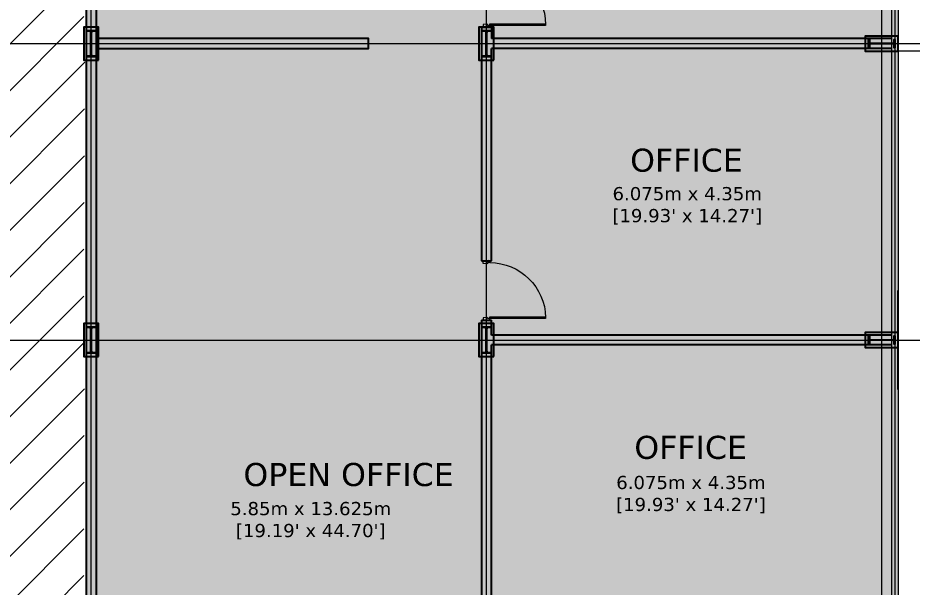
# Model space of a CAD drawing. Header units: metres. Extents: x 587 to 1372, y 780 to 1385.
# Drawn here: x 1342.86 to 1356.43, y 885.48 to 894.12 of the extents above; entities that cross this region are included whole.
import ezdxf

# ---------------------------------------------------------------- set-up
doc = ezdxf.new("R2010")
doc.units = ezdxf.units.M
doc.linetypes.add('CONTINOUS', pattern=[0])
doc.layers.add('A-AREAS_NOPLOT', color=50, linetype='Continuous', lineweight=5, plot=False)
for name, color, linetype, lineweight in [('A-DOORS', 140, 'Continuous', 5), ('A-TEXT', 3, 'CONTINOUS', 9), ('A-WALLS', 1, 'Continuous', 25), ('A-WALLS VIEW', 6, 'Continuous', 5)]:
    doc.layers.add(name, color=color, linetype=linetype, lineweight=lineweight)
doc.layers.add('SP_BUILDINGS_NEW_HATCH', color=9, linetype='Continuous', lineweight=13, true_color=0x808080, transparency=0.5)
doc.layers.add('ST-COLUMNS', color=2, linetype='Continuous')
doc.layers.add('ST-STRUCTURE GRID', color=7, linetype='Continuous', lineweight=5, true_color=0x969696)
doc.styles.add('details dims', font='verdana.ttf', dxfattribs={"height": 0.125})
doc.styles.add('mg-arial-anno in S dims', font='verdana.ttf', dxfattribs={"height": 0.3})

# ---------------------------------------------------------------- blocks, each defined once
blk = doc.blocks.new('*U118')
for points in [[(2, 2), (2, 35.43), (1, 35.43), (1, 2)], [(0, 2), (1, 2), (1, 0.75), (1.75, 0.75), (1.5, -1.94), (0, -1.94)], [(35.43, 2), (34.43, 2), (34.43, 0.75), (33.68, 0.75), (33.93, -1.94), (35.43, -1.94)]]:
    blk.add_lwpolyline(points, close=True)
blk.add_lwpolyline([(36.56, 1), (36.56, 1)])
blk.add_arc((1, 2), 33.43, 0, 89.0122)

msp = doc.modelspace()

# ---------------------------------------------------------------- hatches: boundary and pattern name
at = {"layer": 'SP_BUILDINGS_NEW_HATCH', "transparency": 33554559}
h = msp.add_hatch(dxfattribs=at)
h.set_pattern_fill('_USER', color=256, scale=0.5, angle=45, pattern_type=0)
h.set_pattern_definition([(45, (0, 0), (-0.35355339, 0.35355339), [])])
h.paths.add_polyline_path([(1343.854, 879.976), (1343.854, 880.476), (1343.863, 884.476), (1343.854, 884.476), (1343.854, 884.976), (1343.866, 888.976), (1343.854, 888.976), (1343.854, 889.476), (1343.871, 893.476), (1343.854, 893.476), (1343.854, 893.976), (1343.89, 898.113), (1343.717, 898.113), (1338.217, 898.125), (1338.217, 898.113), (1337.717, 898.113), (1332.217, 898.131), (1332.217, 898.114), (1331.717, 898.114), (1326.079, 898.15), (1326.079, 897.976), (1325.917, 897.976), (1325.917, 893.976), (1326.079, 893.976), (1326.079, 893.476), (1325.917, 893.476), (1325.917, 889.476), (1326.079, 889.476), (1326.079, 888.976), (1325.917, 888.976), (1325.917, 884.976), (1326.079, 884.976), (1326.079, 884.476), (1325.917, 884.476), (1325.917, 882.088), (1325.917, 880.476), (1326.079, 880.476), (1326.079, 879.976), (1325.917, 879.976), (1325.917, 875.976), (1326.079, 875.976), (1326.079, 875.676), (1331.854, 875.676), (1331.854, 875.976), (1332.079, 875.976), (1332.079, 875.676), (1337.854, 875.676), (1337.854, 875.976), (1338.079, 875.976), (1338.079, 875.676), (1343.854, 875.676), (1343.854, 875.976), (1343.861, 879.976)])
h.paths.add_polyline_path([(1333.975, 882.323, -1), (1334.425, 882.323, -1)], flags=16)
h.paths.add_polyline_path([(1332.079, 879.976), (1331.854, 879.976), (1331.854, 880.476), (1332.079, 880.476)], flags=16)
h.paths.add_polyline_path([(1337.854, 879.976), (1337.854, 880.476), (1338.079, 880.476), (1338.079, 879.976)], flags=16)
h.paths.add_polyline_path([(1332.029, 880.026), (1331.904, 880.026), (1331.904, 880.038), (1331.942, 880.038, 0.414214), (1331.963, 880.059), (1331.963, 880.393, 0.420805), (1331.942, 880.414), (1331.904, 880.414), (1331.904, 880.426), (1332.029, 880.426), (1332.029, 880.414), (1331.991, 880.414, 0.414214), (1331.97, 880.393), (1331.97, 880.059, 0.414214), (1331.991, 880.038), (1332.029, 880.038)], flags=0)
h.paths.add_polyline_path([(1337.904, 880.026), (1337.904, 880.038), (1337.942, 880.038, 0.414214), (1337.963, 880.059), (1337.963, 880.393, 0.420805), (1337.942, 880.414), (1337.904, 880.414), (1337.904, 880.426), (1338.029, 880.426), (1338.029, 880.414), (1337.991, 880.414, 0.414214), (1337.97, 880.393), (1337.97, 880.059, 0.414214), (1337.991, 880.038), (1338.029, 880.038), (1338.029, 880.026)], flags=0)
h.paths.add_polyline_path([(1332.079, 884.476), (1331.854, 884.476), (1331.854, 884.976), (1332.079, 884.976)], flags=16)
h.paths.add_polyline_path([(1337.854, 884.476), (1337.854, 884.976), (1338.079, 884.976), (1338.079, 884.476)], flags=16)
h.paths.add_polyline_path([(1332.029, 884.526), (1331.904, 884.526), (1331.904, 884.538), (1331.942, 884.538, 0.414214), (1331.963, 884.559), (1331.963, 884.893, 0.420805), (1331.942, 884.914), (1331.904, 884.914), (1331.904, 884.926), (1332.029, 884.926), (1332.029, 884.914), (1331.991, 884.914, 0.414214), (1331.97, 884.893), (1331.97, 884.559, 0.414214), (1331.991, 884.538), (1332.029, 884.538)], flags=0)
h.paths.add_polyline_path([(1337.904, 884.526), (1337.904, 884.538), (1337.942, 884.538, 0.414214), (1337.963, 884.559), (1337.963, 884.893, 0.420805), (1337.942, 884.914), (1337.904, 884.914), (1337.904, 884.926), (1338.029, 884.926), (1338.029, 884.914), (1337.991, 884.914, 0.414214), (1337.97, 884.893), (1337.97, 884.559, 0.414214), (1337.991, 884.538), (1338.029, 884.538), (1338.029, 884.526)], flags=0)
h.paths.add_polyline_path([(1332.079, 888.976), (1331.854, 888.976), (1331.854, 889.476), (1332.079, 889.476)], flags=16)
h.paths.add_polyline_path([(1337.854, 888.976), (1337.854, 889.476), (1338.079, 889.476), (1338.079, 888.976)], flags=16)
h.paths.add_polyline_path([(1332.029, 889.026), (1331.904, 889.026), (1331.904, 889.038), (1331.942, 889.038, 0.414214), (1331.963, 889.059), (1331.963, 889.393, 0.420805), (1331.942, 889.414), (1331.904, 889.414), (1331.904, 889.426), (1332.029, 889.426), (1332.029, 889.414), (1331.991, 889.414, 0.414214), (1331.97, 889.393), (1331.97, 889.059, 0.414214), (1331.991, 889.038), (1332.029, 889.038)], flags=0)
h.paths.add_polyline_path([(1337.904, 889.026), (1337.904, 889.038), (1337.942, 889.038, 0.414214), (1337.963, 889.059), (1337.963, 889.393, 0.420805), (1337.942, 889.414), (1337.904, 889.414), (1337.904, 889.426), (1338.029, 889.426), (1338.029, 889.414), (1337.991, 889.414, 0.414214), (1337.97, 889.393), (1337.97, 889.059, 0.414214), (1337.991, 889.038), (1338.029, 889.038), (1338.029, 889.026)], flags=0)
h.paths.add_polyline_path([(1332.079, 893.476), (1331.854, 893.476), (1331.854, 893.976), (1332.079, 893.976)], flags=16)
h.paths.add_polyline_path([(1337.854, 893.476), (1337.854, 893.976), (1338.079, 893.976), (1338.079, 893.476)], flags=16)
h.paths.add_polyline_path([(1332.029, 893.526), (1331.904, 893.526), (1331.904, 893.538), (1331.942, 893.538, 0.414214), (1331.963, 893.559), (1331.963, 893.893, 0.420805), (1331.942, 893.914), (1331.904, 893.914), (1331.904, 893.926), (1332.029, 893.926), (1332.029, 893.914), (1331.991, 893.914, 0.414214), (1331.97, 893.893), (1331.97, 893.559, 0.414214), (1331.991, 893.538), (1332.029, 893.538)], flags=0)
h.paths.add_polyline_path([(1337.904, 893.526), (1337.904, 893.538), (1337.942, 893.538, 0.414214), (1337.963, 893.559), (1337.963, 893.893, 0.420805), (1337.942, 893.914), (1337.904, 893.914), (1337.904, 893.926), (1338.029, 893.926), (1338.029, 893.914), (1337.991, 893.914, 0.414214), (1337.97, 893.893), (1337.97, 893.559, 0.414214), (1337.991, 893.538), (1338.029, 893.538), (1338.029, 893.526)], flags=0)
h.paths.add_polyline_path([(1332.217, 911.776), (1326.079, 911.776), (1326.079, 911.476), (1326.057, 907.476), (1326.079, 907.476), (1326.079, 906.976), (1326.053, 902.976), (1326.079, 902.976), (1326.079, 902.476), (1326.047, 898.476), (1326.079, 898.476), (1332.217, 898.416)])
h.paths.add_polyline_path([(1331.854, 907.476), (1332.079, 907.476), (1332.079, 906.976), (1331.854, 906.976)], flags=16)
h.paths.add_polyline_path([(1331.904, 907.426), (1332.029, 907.426), (1331.963, 907.393, 0.414214), (1331.942, 907.414), (1331.904, 907.414)], flags=0)
h.paths.add_polyline_path([(1331.854, 902.976), (1332.079, 902.976), (1332.079, 902.476), (1331.854, 902.476)], flags=16)
h.paths.add_polyline_path([(1331.904, 902.926), (1332.029, 902.926), (1331.963, 902.893, 0.414214), (1331.942, 902.914), (1331.904, 902.914)], flags=0)
h.paths.add_polyline_path([(1334.599, 882.094), (1335.786, 882.094), (1335.786, 882.637), (1334.599, 882.637)], flags=24)
at = {"layer": 'SP_BUILDINGS_NEW_HATCH', "transparency": 33554495}
h = msp.add_hatch(color=256, dxfattribs=at)
h.dxf.hatch_style = 2
h.paths.add_polyline_path([(1343.892, 898.301), (1356.217, 898.301), (1356.217, 875.476), (1343.892, 875.476)])

# ---------------------------------------------------------------- linework, layer by layer
at = {"layer": 'A-AREAS_NOPLOT'}
msp.add_lwpolyline([(1344.042, 898.151), (1356.117, 898.151), (1356.117, 875.577), (1349.892, 875.577), (1349.892, 874.426), (1344.042, 874.476)], close=True, dxfattribs=at)
at = {"layer": 'A-DOORS'}
for points in [[(1356.117, 911.476), (1356.117, 875.976)], [(1356.167, 911.476), (1356.167, 875.976)], [(1356.217, 911.476), (1356.217, 875.976)]]:
    msp.add_lwpolyline(points, dxfattribs=at)
at = {"layer": 'A-WALLS'}
for p, q in [((1343.892, 898.301), (1343.892, 875.676)), ((1344.042, 894.951), (1344.042, 878.926)), ((1349.892, 893.976), (1349.892, 890.426)), ((1349.892, 893.976), (1350.042, 893.976)), ((1349.892, 893.976), (1350.042, 893.976)), ((1350.042, 893.976), (1350.042, 893.801)), ((1356.117, 893.801), (1350.042, 893.801)), ((1356.117, 893.651), (1350.042, 893.651)), ((1350.042, 890.426), (1350.042, 893.651)), ((1349.892, 890.426), (1350.042, 890.426)), ((1349.892, 889.526), (1350.042, 889.526)), ((1349.892, 889.526), (1349.892, 884.248)), ((1350.042, 889.301), (1350.042, 889.526)), ((1356.117, 889.301), (1350.042, 889.301)), ((1350.042, 884.248), (1350.042, 889.151)), ((1356.117, 889.151), (1350.042, 889.151))]:
    msp.add_line(p, q, dxfattribs=at)
msp.add_lwpolyline([(1344.042, 893.651), (1348.179, 893.651), (1348.179, 893.801), (1344.042, 893.801)], close=True, dxfattribs=at)
msp.add_lwpolyline([(1356.217, 888.476), (1356.217, 889.976)], dxfattribs=at)
at = {"layer": 'A-WALLS VIEW'}
for p, q in [((1357.217, 893.613), (1356.217, 893.613)), ((1356.217, 892.976), (1356.217, 889.976)), ((1356.217, 888.476), (1356.217, 885.476))]:
    msp.add_line(p, q, dxfattribs=at)
at = {"layer": 'ST-COLUMNS'}
for points in [[(1344.079, 893.476), (1344.079, 893.976), (1343.854, 893.976), (1343.854, 893.476)], [(1350.079, 893.476), (1350.079, 893.976), (1349.854, 893.976), (1349.854, 893.476)], [(1356.217, 893.838), (1355.717, 893.838), (1355.717, 893.613), (1356.217, 893.613)], [(1344.079, 888.976), (1344.079, 889.476), (1343.854, 889.476), (1343.854, 888.976)], [(1350.079, 888.976), (1350.079, 889.476), (1349.854, 889.476), (1349.854, 888.976)], [(1356.217, 889.338), (1355.717, 889.338), (1355.717, 889.113), (1356.217, 889.113)]]:
    msp.add_lwpolyline(points, close=True, dxfattribs=at)
at = {"layer": 'ST-COLUMNS', "linetype": 'ByBlock'}
for points in [[(1344.029, 893.914), (1343.991, 893.914, 0.414214), (1343.97, 893.893), (1343.97, 893.559, 0.414214), (1343.991, 893.538), (1344.029, 893.538), (1344.029, 893.526), (1343.904, 893.526), (1343.904, 893.538), (1343.942, 893.538, 0.414214), (1343.963, 893.559), (1343.963, 893.893, 0.414214), (1343.942, 893.914), (1343.904, 893.914), (1343.904, 893.926), (1344.029, 893.926)], [(1350.029, 893.914), (1349.991, 893.914, 0.414214), (1349.97, 893.893), (1349.97, 893.559, 0.414214), (1349.991, 893.538), (1350.029, 893.538), (1350.029, 893.526), (1349.904, 893.526), (1349.904, 893.538), (1349.942, 893.538, 0.414214), (1349.963, 893.559), (1349.963, 893.893, 0.414214), (1349.942, 893.914), (1349.904, 893.914), (1349.904, 893.926), (1350.029, 893.926)], [(1355.779, 893.788), (1355.779, 893.751, 0.414214), (1355.8, 893.73), (1356.134, 893.73, 0.414214), (1356.155, 893.751), (1356.155, 893.788), (1356.167, 893.788), (1356.167, 893.663), (1356.155, 893.663), (1356.155, 893.701, 0.414214), (1356.134, 893.722), (1355.8, 893.722, 0.414214), (1355.779, 893.701), (1355.779, 893.663), (1355.767, 893.663), (1355.767, 893.788)], [(1344.029, 889.414), (1343.991, 889.414, 0.414214), (1343.97, 889.393), (1343.97, 889.059, 0.414214), (1343.991, 889.038), (1344.029, 889.038), (1344.029, 889.026), (1343.904, 889.026), (1343.904, 889.038), (1343.942, 889.038, 0.414214), (1343.963, 889.059), (1343.963, 889.393, 0.414214), (1343.942, 889.414), (1343.904, 889.414), (1343.904, 889.426), (1344.029, 889.426)], [(1350.029, 889.414), (1349.991, 889.414, 0.414214), (1349.97, 889.393), (1349.97, 889.059, 0.414214), (1349.991, 889.038), (1350.029, 889.038), (1350.029, 889.026), (1349.904, 889.026), (1349.904, 889.038), (1349.942, 889.038, 0.414214), (1349.963, 889.059), (1349.963, 889.393, 0.414214), (1349.942, 889.414), (1349.904, 889.414), (1349.904, 889.426), (1350.029, 889.426)], [(1355.779, 889.288), (1355.779, 889.251, 0.414214), (1355.8, 889.23), (1356.134, 889.23, 0.414214), (1356.155, 889.251), (1356.155, 889.288), (1356.167, 889.288), (1356.167, 889.163), (1356.155, 889.163), (1356.155, 889.201, 0.414214), (1356.134, 889.222), (1355.8, 889.222, 0.414214), (1355.779, 889.201), (1355.779, 889.163), (1355.767, 889.163), (1355.767, 889.288)]]:
    msp.add_lwpolyline(points, format="xyb", close=True, dxfattribs=at)
at = {"layer": 'ST-STRUCTURE GRID'}
for p, q in [((1343.967, 873.366), (1343.967, 923.062)), ((1349.967, 873.366), (1349.967, 923.062)), ((1355.967, 873.366), (1355.967, 923.062)), ((1321.633, 893.726), (1363.328, 893.726)), ((1321.633, 889.226), (1363.328, 889.226))]:
    msp.add_line(p, q, dxfattribs=at)

# ---------------------------------------------------------------- block references
at = {"layer": 'A-DOORS', "xscale": -0.0254, "yscale": 0.0254, "zscale": 0.0254, "rotation": 270}
for p in [(1349.966, 893.976), (1349.966, 889.526)]:
    msp.add_blockref('*U118', p, dxfattribs=at)

# ---------------------------------------------------------------- texts
at = {"layer": 'A-TEXT', "style": 'mg-arial-anno in S dims'}
for s, p in [('OFFICE', (1352.148, 891.781)), ('OFFICE', (1352.211, 887.422)), ('OPEN OFFICE', (1346.278, 887.01))]:
    msp.add_text(s, height=0.35, dxfattribs=at).set_placement(p)
at = {"layer": 'A-TEXT', "char_height": 0.2, "attachment_point": 1, "style": 'details dims'}
for s, insert in [("\\pxqc;6.075m x 4.35m\\P[19.93' x 14.27']", (1351.815, 891.548)), ("\\pxqc;6.075m x 4.35m\\P[19.93' x 14.27']", (1351.871, 887.164)), ("\\pxqc;5.85m x 13.625m\\P[19.19' x 44.70']", (1346.101, 886.768))]:
    msp.add_mtext_dynamic_manual_height_columns(s, width=2.39906, gutter_width=0.625, heights=[0], dxfattribs=dict(at, insert=insert))

doc.saveas('drawing.dxf')
